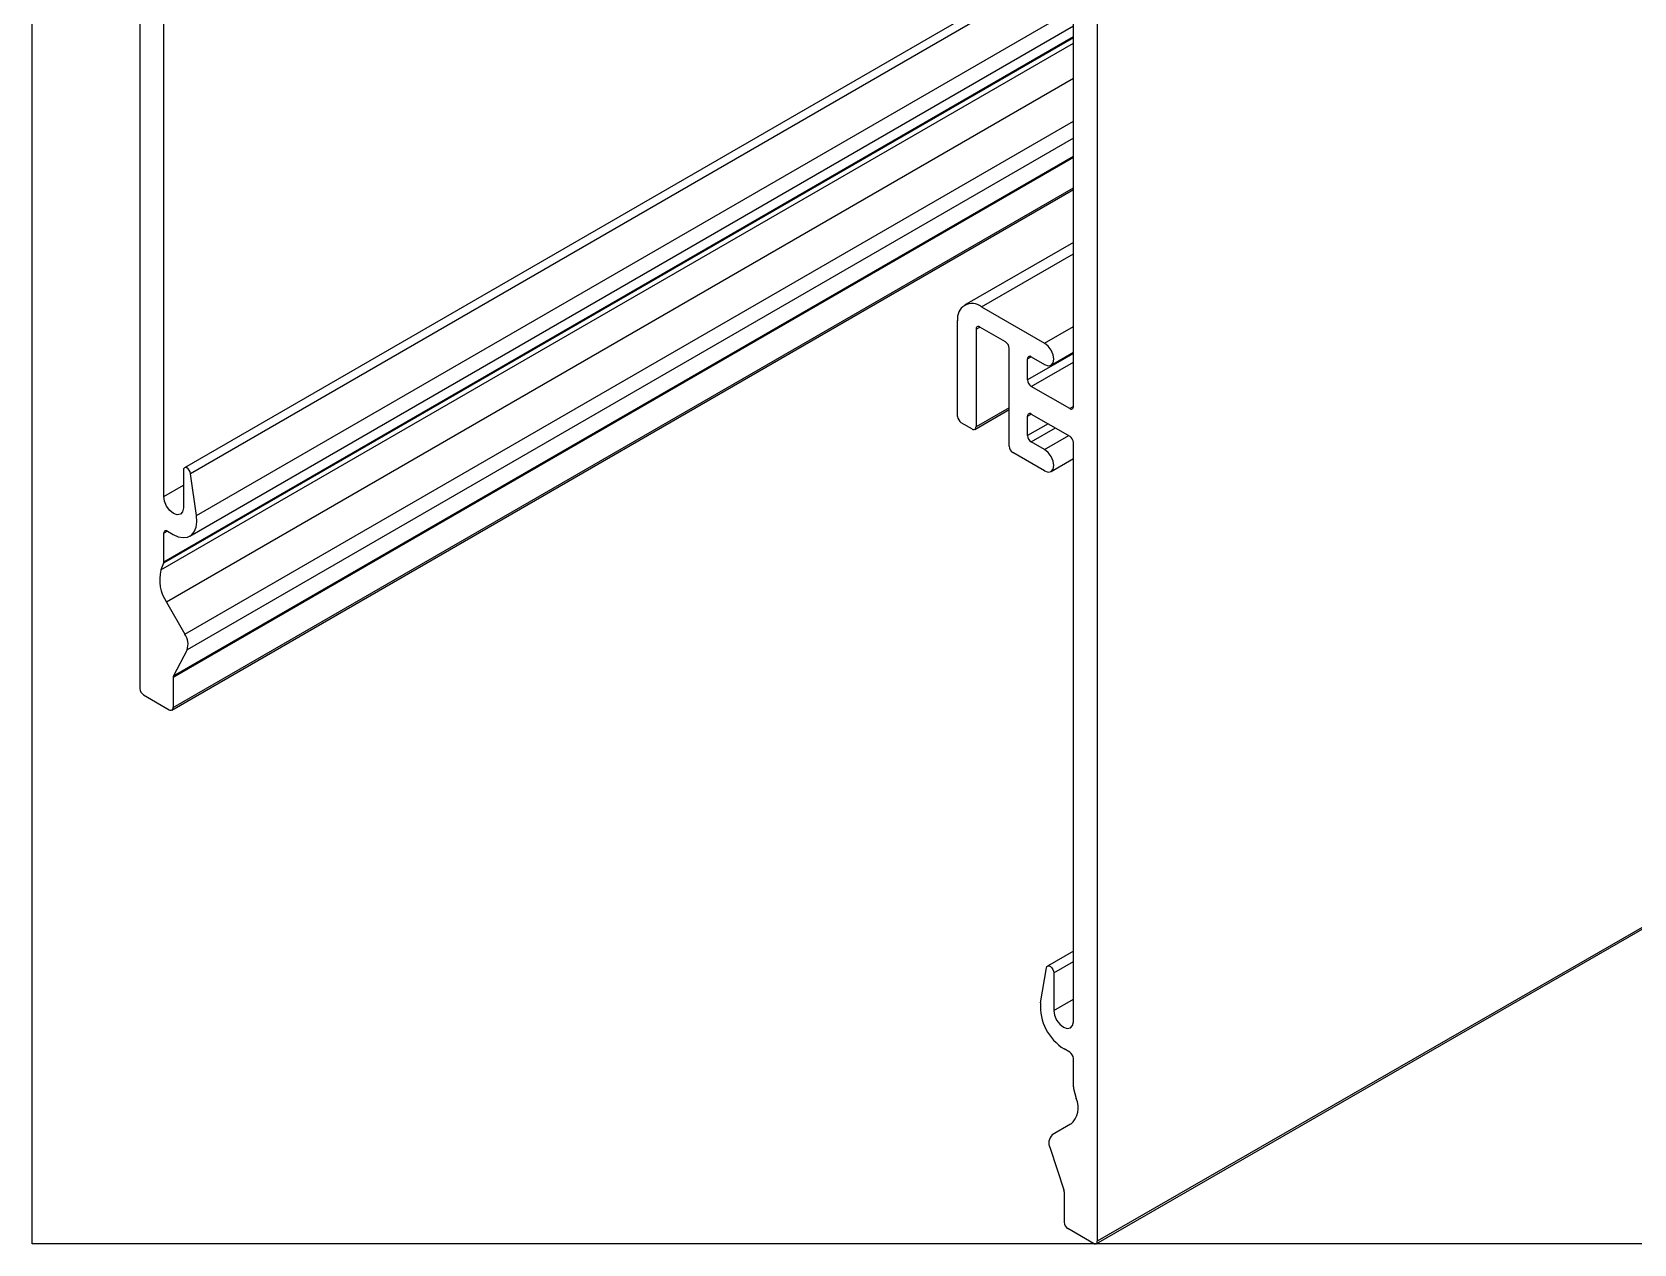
# Model space of a CAD drawing. Extents: x 0 to 4.79, y -8.18 to 0.
# Drawn here: x 0 to 3.076, y -8.177 to -5.85 of the extents above; entities that cross this region are included whole.
import ezdxf

# ---------------------------------------------------------------- set-up
doc = ezdxf.new("R2010")
doc.units = 0
doc.header["$LTSCALE"] = 0.5
doc.header["$MEASUREMENT"] = 0
doc.layers.add('Housing', color=150, linetype='CONTINUOUS')
doc.layers.add('Text-Unprinted', color=131, linetype='CONTINUOUS', plot=False)

msp = doc.modelspace()

# ---------------------------------------------------------------- linework, layer by layer
at = {"layer": 'Housing', "transparency": 16777216}
for p, q in [((0.2071, -4.0239), (0.2071, -7.1104)), ((2.0456, -5.0852), (2.0456, -8.1717)), ((1.9996, -6.5689), (1.9996, -5.4571)), ((0.253, -6.7418), (0.253, -5.63)), ((1.9996, -5.7013), (0.2927, -6.6867)), ((1.9996, -5.7195), (0.3046, -6.698)), ((0.3159, -6.7783), (1.9996, -5.8064)), ((0.3032, -6.8177), (1.9996, -5.8384)), ((0.2475, -6.8829), (1.9996, -5.8715)), ((1.9996, -5.8611), (0.2526, -6.8697)), ((0.253, -6.8671), (1.9996, -5.8588)), ((1.9996, -5.9395), (0.2582, -6.9448)), ((0.2935, -7.0059), (1.9996, -6.021)), ((1.9996, -6.0536), (0.2977, -7.036)), ((0.2714, -7.086), (1.9996, -6.0884)), ((1.9996, -6.091), (0.2707, -7.0891)), ((0.2707, -7.1472), (1.9996, -6.1491)), ((0.2686, -7.1517), (1.9996, -6.1525)), ((1.9996, -6.2539), (1.7908, -6.3745)), ((1.8233, -6.3777), (1.9996, -6.2759)), ((1.8233, -6.3777), (1.9444, -6.4476)), ((1.7773, -6.5879), (1.7773, -6.4042)), ((1.8127, -6.4205), (1.8197, -6.4165)), ((1.8127, -6.4205), (1.8127, -6.6083)), ((1.8692, -6.445), (1.8197, -6.4165)), ((1.9444, -6.4476), (1.9996, -6.4157)), ((1.8763, -6.6451), (1.8763, -6.4573)), ((1.9996, -6.4674), (1.9117, -6.5181)), ((1.9117, -6.4777), (1.9187, -6.4736)), ((1.9117, -6.5181), (1.9117, -6.4777)), ((1.9187, -6.4736), (1.9444, -6.4884)), ((1.9187, -6.5304), (1.9996, -6.4837)), ((1.9569, -6.4896), (1.9996, -6.465)), ((1.9925, -6.573), (1.9187, -6.5304)), ((1.8106, -6.6129), (1.8763, -6.575)), ((1.8763, -6.5716), (1.8127, -6.6083)), ((1.9996, -6.5689), (1.9925, -6.573)), ((1.8056, -6.6124), (1.7844, -6.6002)), ((1.9117, -6.5875), (1.9187, -6.5835)), ((1.9117, -6.6247), (1.9117, -6.5875)), ((1.9509, -6.602), (1.9117, -6.6247)), ((1.9187, -6.5835), (1.9925, -6.6261)), ((1.9187, -6.6369), (1.965, -6.6102)), ((1.9444, -6.6517), (1.9187, -6.6369)), ((1.9444, -6.6517), (1.9907, -6.625)), ((1.9996, -7.7501), (1.9996, -6.6383)), ((1.9444, -6.6925), (1.8834, -6.6573)), ((1.9569, -6.6938), (1.9996, -6.6691)), ((0.2906, -6.6913), (0.2906, -6.7635)), ((0.3159, -6.7783), (0.3046, -6.698)), ((0.253, -6.7418), (0.2906, -6.7201)), ((0.2601, -6.8084), (0.253, -6.8125)), ((0.253, -6.8671), (0.253, -6.8125)), ((0.2601, -6.8084), (0.2707, -6.8145)), ((0.2526, -6.8697), (0.2475, -6.8829)), ((0.2582, -6.9448), (0.2935, -7.0059)), ((0.2977, -7.036), (0.2714, -7.086)), ((0.2707, -7.0891), (0.2707, -7.1472)), ((0.2142, -7.1227), (0.2636, -7.1512)), ((2.0435, -8.1763), (3.339, -7.4299)), ((3.3411, -7.4254), (2.0456, -8.1717)), ((1.9996, -7.6148), (1.95, -7.6434)), ((1.9367, -7.714), (1.948, -7.6467)), ((1.962, -7.6562), (1.9996, -7.6345)), ((1.962, -7.6562), (1.962, -7.7284)), ((1.962, -7.7284), (1.9996, -7.7067)), ((1.9925, -7.8085), (1.982, -7.8024)), ((1.9996, -7.8754), (1.9996, -7.8208)), ((2, -7.8784), (2.0051, -7.8976)), ((1.9944, -7.9471), (1.9592, -7.9675)), ((1.9549, -7.9927), (1.9813, -8.0731)), ((1.9819, -8.077), (1.9819, -8.135)), ((2.0385, -8.1758), (1.989, -8.1473))]:
    msp.add_line(p, q, dxfattribs=at)
at = {"layer": 'Housing', "transparency": 16777216, "flags": 128}
for points in [[(1.9444, -6.4884), (1.9511, -6.4908), (1.9569, -6.4896), (1.9607, -6.4852), (1.962, -6.4782), (1.9607, -6.4696), (1.9569, -6.4608), (1.9511, -6.453), (1.9444, -6.4476)], [(1.9444, -6.6925), (1.9511, -6.6949), (1.9569, -6.6938), (1.9607, -6.6894), (1.962, -6.6823), (1.9607, -6.6737), (1.9569, -6.6649), (1.9511, -6.6572), (1.9444, -6.6517)], [(0.3046, -6.698), (0.3037, -6.6946), (0.302, -6.6914), (0.2997, -6.6887), (0.2971, -6.6869), (0.2946, -6.6862), (0.2925, -6.6869), (0.2911, -6.6886), (0.2906, -6.6913)], [(0.2906, -6.7635), (0.2892, -6.771), (0.2851, -6.7757), (0.279, -6.7769), (0.2718, -6.7744), (0.2646, -6.7686), (0.2585, -6.7603), (0.2545, -6.7509), (0.253, -6.7418)], [(0.2707, -6.8145), (0.2806, -6.819), (0.2901, -6.8207), (0.2986, -6.8197), (0.3059, -6.8159), (0.3114, -6.8095), (0.3151, -6.8008), (0.3166, -6.7903), (0.3159, -6.7783)], [(1.948, -7.6467), (1.9489, -7.6444), (1.9507, -7.6431), (1.953, -7.6431), (1.9556, -7.6443), (1.9581, -7.6466), (1.9602, -7.6496), (1.9616, -7.6529), (1.962, -7.6562)], [(1.962, -7.7284), (1.9635, -7.7375), (1.9675, -7.7469), (1.9736, -7.7551), (1.9808, -7.7609), (1.988, -7.7634), (1.9941, -7.7622), (1.9982, -7.7576), (1.9996, -7.7501)]]:
    msp.add_lwpolyline(points, dxfattribs=at)
at = {"layer": 'Housing', "transparency": 16777216}
for centre, radius, start, end in [((1.8053, -6.3997), 0.0284, 50.7967, 189.214), ((1.817, -6.4198), 0.00437, 50.7967, 189.214), ((1.8609, -6.458), 0.0154, 2.6055, 57.3945), ((1.916, -6.477), 0.00437, 50.7967, 189.214), ((1.927, -6.5174), 0.0154, 182.6055, 237.3945), ((1.916, -6.5868), 0.00437, 50.7967, 189.214), ((1.9953, -6.5696), 0.00437, 230.7967, 9.214), ((1.7927, -6.5872), 0.0154, 182.6055, 237.3945), ((1.8083, -6.609), 0.00437, 230.7967, 9.214), ((1.927, -6.624), 0.0154, 182.6055, 237.3945), ((1.9842, -6.639), 0.0154, 2.6055, 57.3945), ((1.8916, -6.6444), 0.0154, 182.6055, 237.3945), ((0.2574, -6.8118), 0.00437, 50.7967, 189.214), ((0.3226, -6.9018), 0.0774, 165.8864, 213.7246), ((0.2459, -6.8672), 0.00711, 340.0302, 0.9571), ((0.2657, -7.0252), 0.0338, 341.2244, 34.7514), ((0.2773, -7.0889), 0.0066, 154.0641, 181.5682), ((0.2224, -7.1097), 0.0154, 182.6055, 237.3945), ((0.2664, -7.1478), 0.00437, 230.7967, 9.214), ((2.0329, -7.7205), 0.0965, 176.1145, 238.1019), ((1.9842, -7.8215), 0.0154, 2.6055, 57.3945), ((1.9659, -7.915), 0.043, 311.7023, 23.9301), ((2.0115, -7.8753), 0.0119, 180.5722, 195.4036), ((1.9736, -7.9829), 0.0211, 133.2543, 207.733), ((1.9695, -8.0771), 0.0125, 0.8303, 18.7806), ((1.9973, -8.1343), 0.0154, 182.6055, 237.3945), ((2.0412, -8.1724), 0.00437, 230.7967, 9.214)]:
    msp.add_arc(centre, radius, start, end, dxfattribs=at)
at = {"layer": 'Text-Unprinted', "ltscale": 0.5, "transparency": 16777216}
msp.add_lwpolyline([(0, 0), (4.7884, 0), (4.7884, -8.1768), (0, -8.1768)], close=True, dxfattribs=at)

doc.saveas('drawing.dxf')
